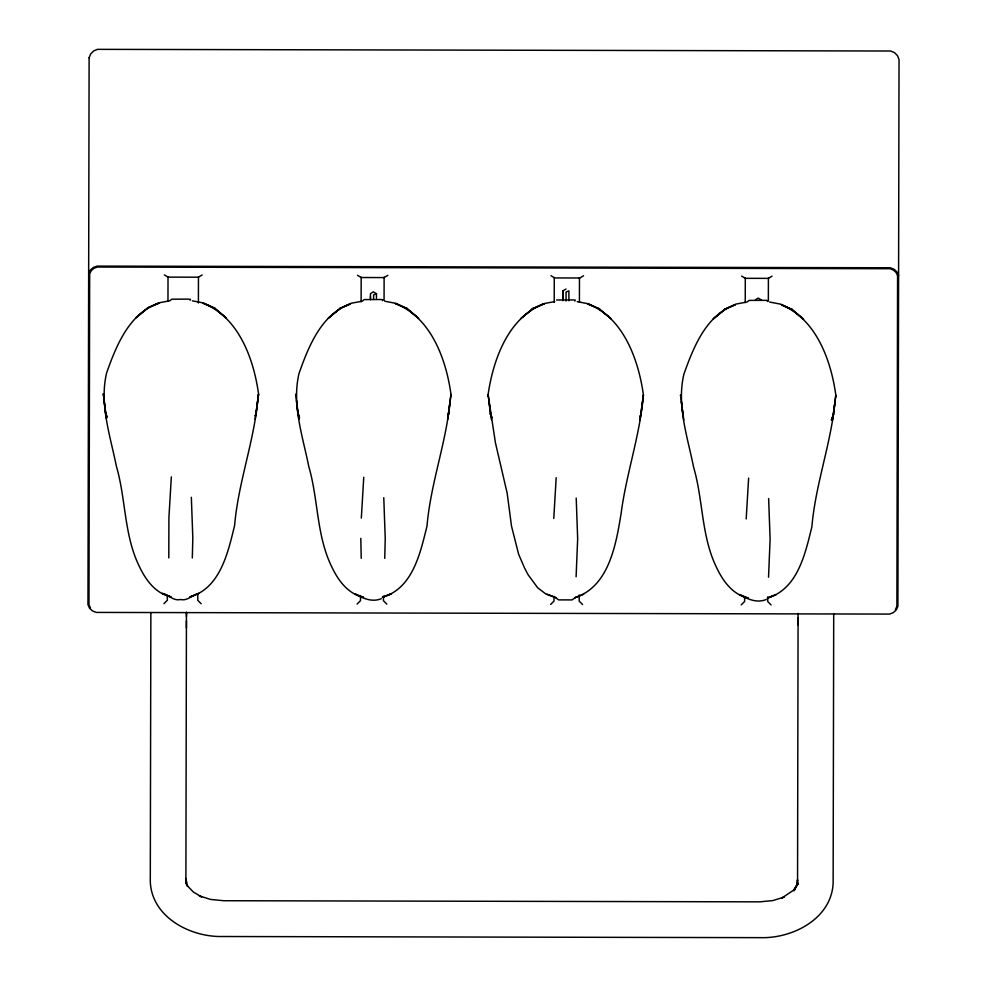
<?xml version="1.0" encoding="UTF-8"?>
<svg xmlns="http://www.w3.org/2000/svg" width="987" height="987" viewBox="0 0 987 987"><rect width="100%" height="100%" fill="white"/><g stroke="black" fill="none" stroke-linecap="round" stroke-linejoin="round"><path stroke-width="1.48" d="M186.42 628.151L186.432 620.835M370.446 298.234L370.458 293.67L373.32 291.844L376.466 293.694L376.454 298.247M562.874 300.764L562.898 290.844L566.057 289.018M150.863 612.532L150.295 881.65C151.714 917.33 190.553 937.329 222.692 936.515L760.508 937.65C792.66 938.612 831.572 918.737 833.139 883.081L833.707 613.988M167.346 595.63L167.334 600.244L163.941 603.674M167.963 301.38L168.024 276.755M186.444 613.149L185.889 883.328L185.914 878.479L187.518 886.203L185.827 883.143M186.457 616.542L186.469 612.125M197.782 594.149L197.77 600.318L201.163 603.748M198.399 302.984L198.461 276.829M360.502 596.037L360.502 600.651L357.097 604.081M361.119 301.788L361.18 277.162M370.446 299.715L370.446 296.754M373.604 299.394L373.604 294.903L376.466 293.694M383.45 596.074L383.437 600.701L386.818 604.13M384.066 300.295L384.116 277.211M554.213 302.195L554.262 277.569M562.874 299.851L562.898 290.844M566.032 301.035L566.057 292.078L568.907 290.857L568.882 300.776M579.418 302.244L579.468 277.631M744.63 596.839L744.617 601.465L741.212 604.883M745.247 302.59L745.296 277.976M767.738 596.901L767.726 601.527L771.106 604.945M768.355 301.109L768.404 278.026M798.076 624.845L798.088 617.825M798.088 613.408L797.545 884.611L797.533 879.75L797.077 883.933L794.004 890.817L798.175 883.39L793.449 890.249L781.716 898.145L784.147 897.06L772.858 900.588L759.706 901.847L223.654 900.724L210.502 899.416L199.238 895.826L201.656 896.924L193.304 891.989L187.259 885.684M192.317 557.976L192.823 538.014L191.342 497.3M384.745 558.383L385.238 538.408L383.77 497.695M361.328 518.089L363.759 477.276M553.769 518.496L556.187 477.696M746.197 518.903L748.627 478.09M576.1 576.778L577.666 538.816L576.211 498.114M768.54 577.173L770.107 539.235L768.639 498.509M171.343 476.881L168.913 517.682L168.802 557.926M835.668 396.885L835.841 395.269C831.128 360.65 816.286 319.085 781.433 304.884L792.154 309.499L803.529 319.22L790.957 308.758L792.154 309.499L780.853 304.193L769.613 302.034M258.384 395.676L258.557 394.06C253.795 358.997 238.558 316.728 202.779 303.108L214.87 308.289L226.245 317.999L213.673 307.549L214.87 308.289L203.569 302.984L192.329 300.825M450.8 396.071L450.985 394.455C446.223 359.404 430.986 317.123 395.207 303.502L407.298 308.697L418.661 318.394L406.089 307.944L407.298 308.697L395.997 303.379L384.745 301.22M189.257 299.123L171.726 299.197L169.863 300.776L158.611 302.886L147.297 308.141L159.413 303.021C129.494 312.472 116.145 345.882 106.621 372.926C99.206 404.041 110.248 435.649 116.343 466.074C126.052 499.323 123.893 535.534 139.636 567.056C146.014 580.393 155.835 593.668 171.121 596.901L162.176 593.347C168.9 594.68 173.021 601.169 180.473 599.528C187.912 601.182 192.07 594.742 198.794 593.421L189.837 596.938C220.323 588.301 228.022 552.362 234.585 525.59C238.2 483.211 253.585 442.99 257.73 400.685M382.253 597.332L391.21 593.816L382.968 597.061C412.985 588.116 420.437 552.523 427.013 525.985C430.616 483.605 446.001 443.397 450.158 401.092M583.65 594.236L574.681 597.752C608.991 586.734 615.987 544.664 621.082 513.672C626.276 473.661 640.045 435.218 643.413 394.862C638.552 360.169 623.5 317.061 587.635 303.922L599.726 309.104L588.425 303.799L577.185 301.64M767.121 598.159L776.078 594.643L767.837 597.888C797.841 588.918 805.306 553.337 811.882 526.811C815.472 484.42 830.857 444.212 835.014 401.906M255.929 414.367L258.557 394.06L255.177 419.13M448.345 414.762L450.985 394.455L447.604 419.524M640.773 415.169L643.413 394.862L640.032 419.931M833.201 415.576L835.841 395.269L832.46 420.339M447.629 416.28L448.703 413.467L447.617 416.304M895.419 609.596L896.887 606.351L897.578 275.755L896.122 272.523L893.42 270.019L890.015 268.723L540.308 267.97L97.257 267.045L93.839 268.353L91.125 270.82L89.657 274.065L88.978 604.661L90.409 607.906M88.657 273.757L90.236 270.253L93.222 267.551L97.034 266.108L730.935 267.428L890.237 267.773L894.049 269.229L897.01 271.956L898.577 275.459M574.853 301.084L575.335 300.048M767.281 301.491L767.775 300.443M189.997 300.27L190.491 299.234M382.425 300.677L382.907 299.641M554.719 301.578L543.467 303.7L532.141 308.943L544.269 303.823C508.342 316.827 493.105 359.848 488.109 394.541L488.269 396.169M575.396 597.48L572.053 599.911L558.605 599.886L555.262 597.431L545.848 593.989L537.742 587.857L527.983 574.594L524.492 567.87L518.619 554.213L511.513 526.17L507.182 493.253L495.412 442.707L488.109 394.541L490.65 414.861M550.586 604.463L553.991 601.071L553.991 596.444M520.741 318.616L533.362 308.24L522.32 317.271M583.551 275.743L579.875 277.976L554.669 277.939L550.993 275.694M387.792 275.336L384.116 277.581L361.18 277.52L357.504 275.274M202.138 274.941L198.461 277.199L168.012 277.113L164.348 274.88M772.081 276.163L768.392 278.371L745.296 278.334L741.619 276.076M755.302 299.912L758.164 298.086L761.322 299.937M381.303 598.714C371.84 602.601 362.661 598.196 354.604 593.755L363.549 597.295C348.251 594.063 338.43 580.788 332.064 567.463C316.321 535.929 318.468 499.718 308.771 466.481C302.664 436.057 291.646 404.436 299.049 373.333C308.475 346.758 321.355 313.854 350.471 303.971L339.713 308.536L351.027 303.28L362.291 301.171L364.141 299.592L381.685 299.517M766.159 599.541C756.696 603.427 747.529 599.01 739.46 594.569L748.405 598.11C733.107 594.89 723.286 581.602 716.932 568.265C701.177 536.743 703.336 500.532 693.639 467.295C687.532 436.871 676.502 405.25 683.905 374.147C693.343 347.572 706.223 314.668 735.327 304.773L724.581 309.363L735.895 304.095L747.159 301.985L749.01 300.418L766.541 300.332M556.582 300.011L574.113 299.925M547.032 594.162L555.977 597.703M609.522 317.469L598.529 308.363L611.101 318.801M582.589 604.55L579.196 601.108L579.196 594.939M299.48 417.415L297.864 413.158L295.681 394.134L295.841 395.762M299.456 417.378L297.864 413.158L298.222 414.441M683.078 415.256L680.536 394.936L680.697 396.564M105.794 414.046L103.253 393.727L103.413 395.355M681.326 401.598L683.806 420.03M488.898 401.178L491.378 419.623M296.47 400.771L298.938 419.204M104.042 400.377L106.522 418.821M360.81 538.359L361.217 558.321M89.114 57.777L87.966 604.661L89.533 608.189L92.494 610.941L96.307 612.421L889.509 614.087L893.334 612.631L896.307 609.88L897.899 606.363L899.034 59.479L897.467 55.617L894.506 52.619L890.693 51.016L97.491 49.35L93.679 50.929L90.693 53.927L89.114 57.777M256.287 413.072L255.214 415.872L256.287 413.072M641.143 413.874L640.069 416.687L641.143 413.874M833.571 414.293L831.424 419.894L833.571 414.293M137.464 316.469L135.885 317.802L148.506 307.426L137.464 316.469M329.892 316.864L328.301 318.209L340.922 307.821L329.892 316.864M714.748 317.691L713.169 319.011L725.79 308.635L714.748 317.691M491.921 417.822L490.305 413.565L491.884 417.785M107.065 417.007L105.449 412.751L107.04 416.97"/></g></svg>
